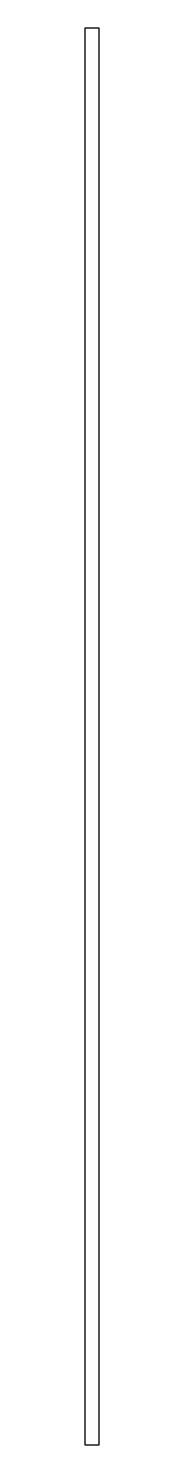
# Model space of a CAD drawing. Extents: x 0 to 234, y 0 to 23423.
import ezdxf

# ---------------------------------------------------------------- set-up
doc = ezdxf.new("R2010")
doc.units = 0
doc.layers.add('Слой_1', color=7, linetype='CONTINUOUS')

msp = doc.modelspace()

# ---------------------------------------------------------------- linework, layer by layer
at = {"layer": 'Слой_1', "color": 7}
msp.add_lwpolyline([(0, 0), (234, 0), (234, 23423), (0, 23423)], close=True, dxfattribs=at)

doc.saveas('drawing.dxf')
